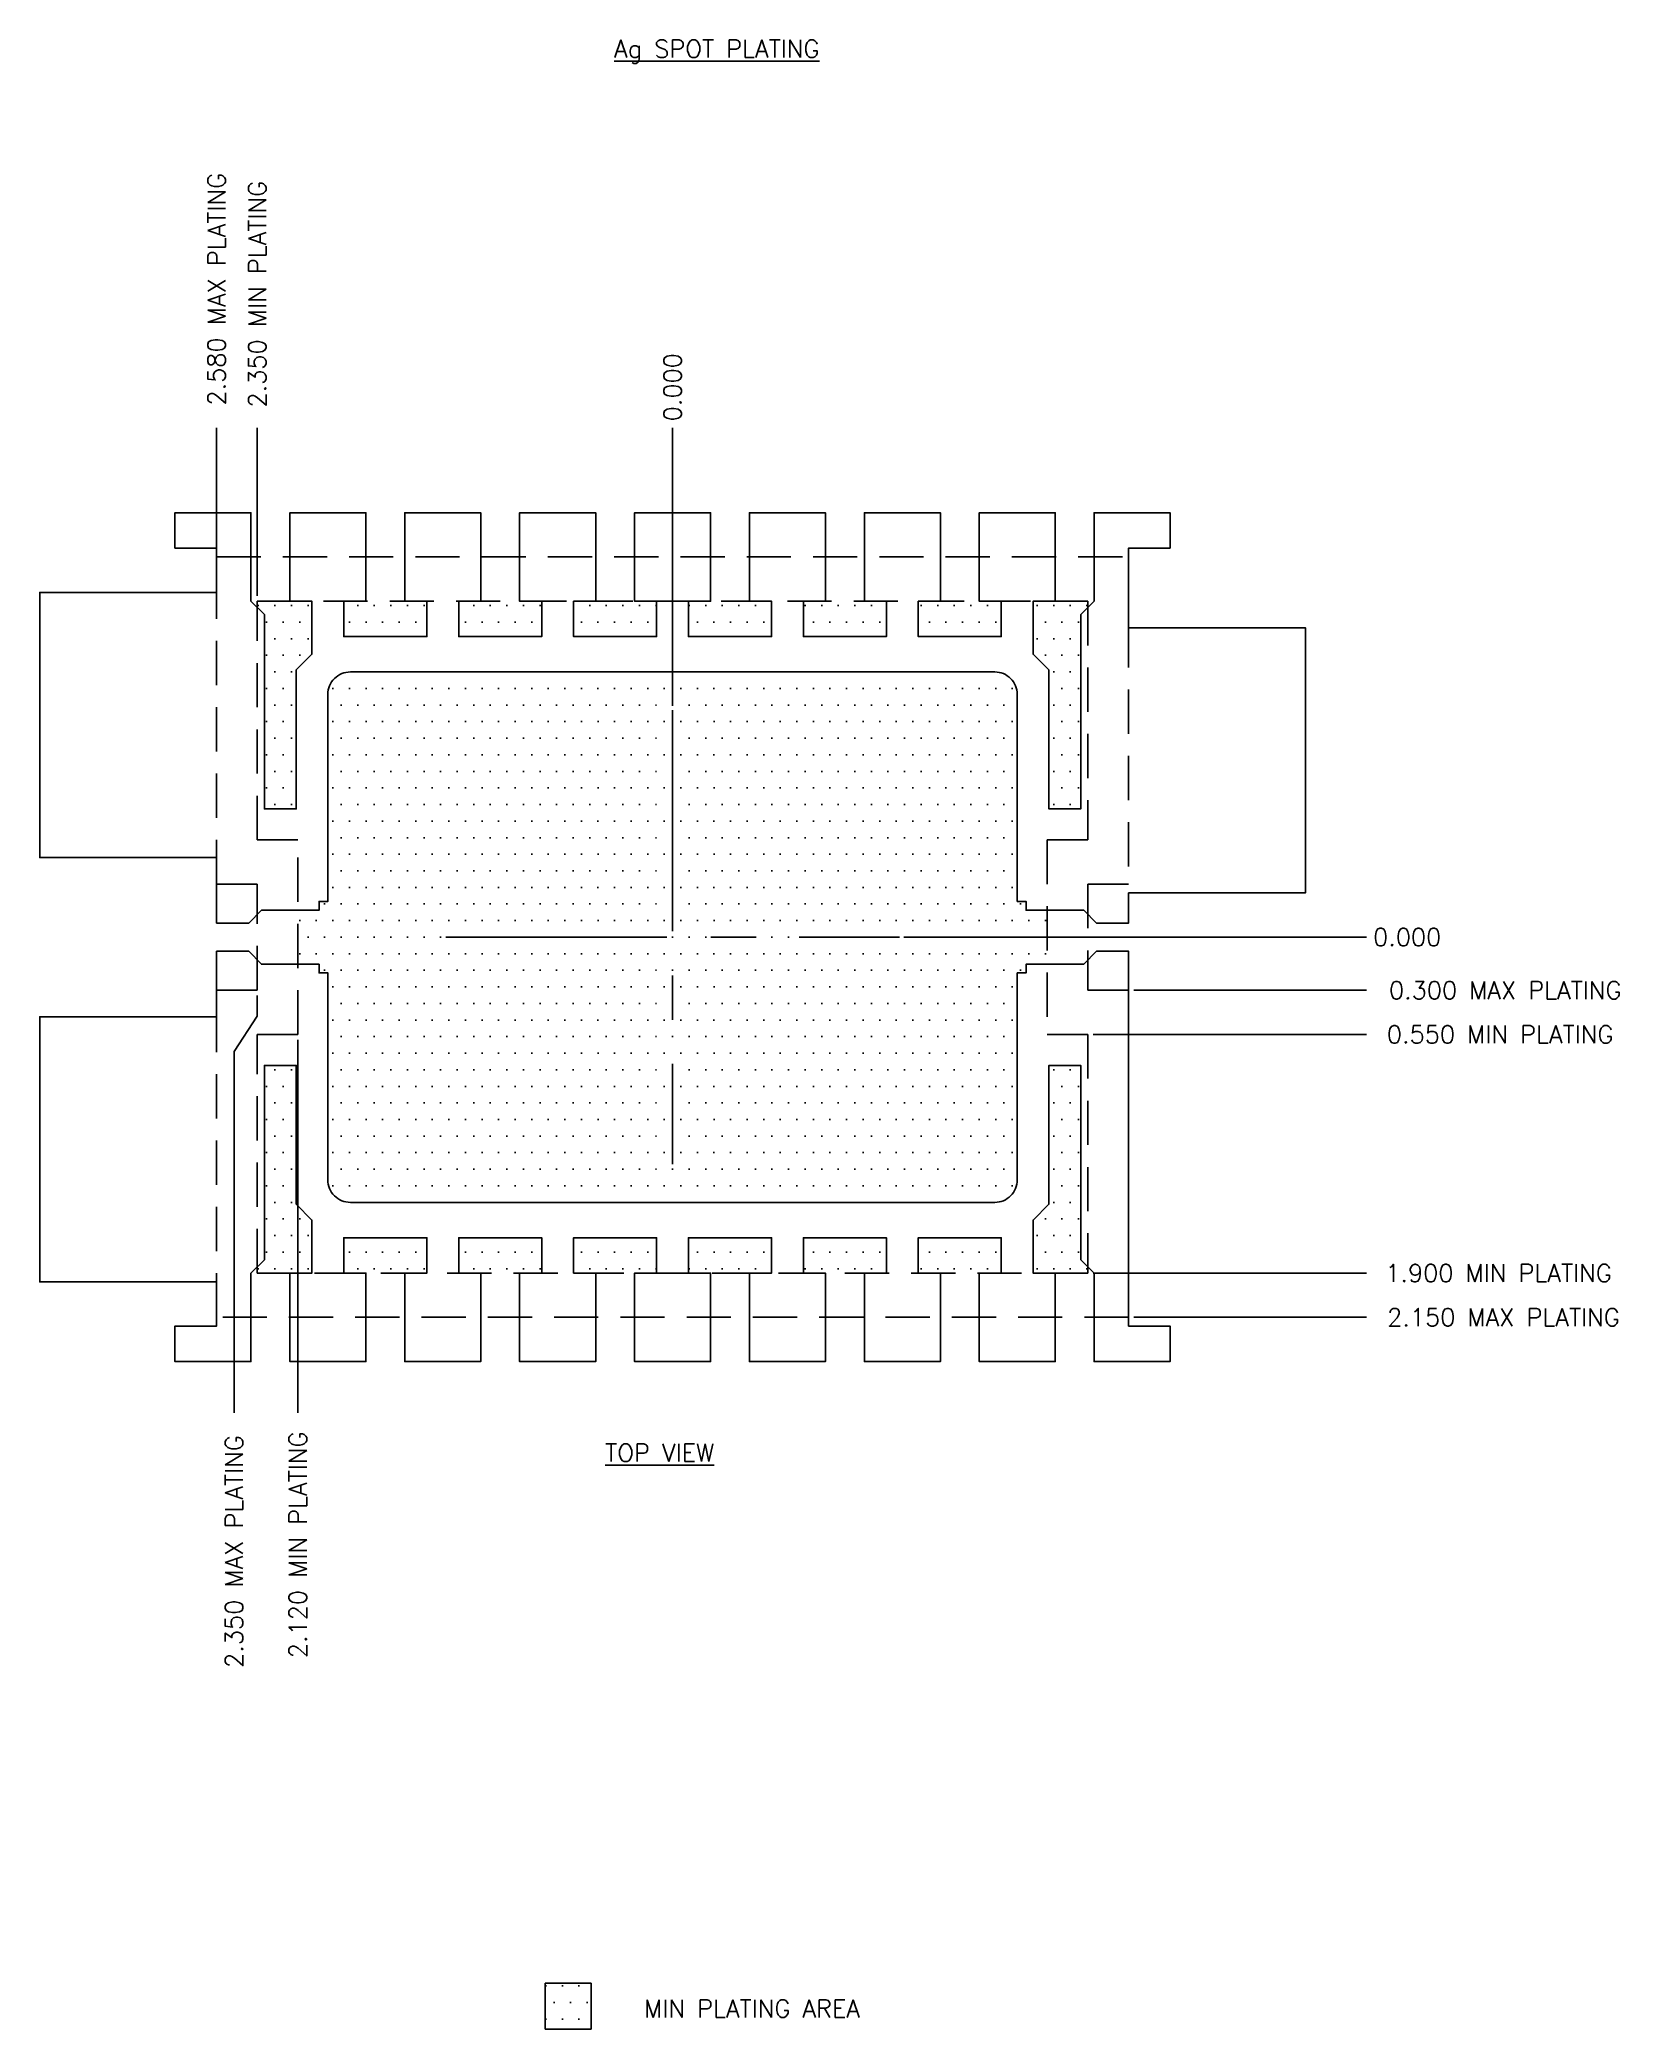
# Model space of a CAD drawing. Header units: inches. Extents: x -3.6 to 5.4, y -6.2 to 5.1.
import ezdxf

# ---------------------------------------------------------------- set-up
doc = ezdxf.new("R2010")
doc.units = ezdxf.units.IN
doc.header["$MEASUREMENT"] = 0
doc.linetypes.add('CENTER', pattern=[2, 1.25, -0.25, 0.25, -0.25])
doc.linetypes.add('DASHED', pattern=[0.75, 0.5, -0.25])
doc.layers.add('3', color=7, linetype='Continuous')
doc.layers.add('3D', color=4, linetype='Continuous')
doc.styles.add('SIMPLEX', font='SIMPLEX')

msp = doc.modelspace()

# ---------------------------------------------------------------- hatches: boundary and pattern name
at = {"layer": '3D'}
h = msp.add_hatch(dxfattribs=at)
h.set_pattern_fill('DOTS', color=256, scale=1.5, style=0)
h.paths.add_polyline_path([(2.35, 0), (2.12, 0), (2.12, -0.153), (2.326, -0.153), (2.35, -0.128)], flags=17)
h.paths.add_polyline_path([(2.35, 0.128), (2.326, 0.152), (2.12, 0.152), (2.12, 0), (2.35, 0)], flags=17)
h.paths.add_polyline_path([(-2.12, 0.152), (-2.326, 0.152), (-2.35, 0.128), (-2.35, -0.128), (-2.326, -0.153), (-2.12, -0.153)])
h.paths.add_polyline_path([(1.95, 1.373, 0.414214), (1.823, 1.5), (-1.823, 1.5, 0.414214), (-1.95, 1.373), (-1.95, 0.202), (-2, 0.202), (-2, 0.152), (-2.347, 0.152), (-2.35, 0.149), (-2.35, -0.15), (-2.347, -0.153), (-2, -0.153), (-2, -0.202), (-1.95, -0.202), (-1.95, -1.373, 0.414214), (-1.823, -1.5), (1.823, -1.5, 0.414214), (1.95, -1.373), (1.95, -0.202), (2, -0.202), (2, -0.153), (2.347, -0.153), (2.35, -0.15), (2.35, 0.149), (2.347, 0.152), (2, 0.152), (2, 0.202), (1.95, 0.202)])
h.paths.add_polyline_path([(-2.129, -0.725), (-2.309, -0.725), (-2.309, -1.824), (-2.35, -1.865), (-2.35, -1.9), (-2.04, -1.9), (-2.04, -1.6), (-2.129, -1.511)])
h.paths.add_polyline_path([(-1.39, -1.7), (-1.86, -1.7), (-1.86, -1.9), (-1.39, -1.9)])
h.paths.add_polyline_path([(-0.74, -1.7), (-1.21, -1.7), (-1.21, -1.9), (-0.74, -1.9)])
h.paths.add_polyline_path([(-0.09, -1.7), (-0.56, -1.7), (-0.56, -1.9), (-0.09, -1.9)])
h.paths.add_polyline_path([(0.56, -1.7), (0.09, -1.7), (0.09, -1.9), (0.56, -1.9)])
h.paths.add_polyline_path([(1.21, -1.7), (0.74, -1.7), (0.74, -1.9), (1.21, -1.9)])
h.paths.add_polyline_path([(1.86, -1.7), (1.39, -1.7), (1.39, -1.9), (1.86, -1.9)])
h.paths.add_polyline_path([(2.309, -0.725), (2.129, -0.725), (2.129, -1.511), (2.04, -1.6), (2.04, -1.9), (2.35, -1.9), (2.35, -1.865), (2.309, -1.824)])
h.paths.add_polyline_path([(2.309, 1.824), (2.35, 1.865), (2.35, 1.9), (2.04, 1.9), (2.04, 1.6), (2.129, 1.511), (2.129, 0.725), (2.309, 0.725)])
h.paths.add_polyline_path([(1.86, 1.9), (1.39, 1.9), (1.39, 1.7), (1.86, 1.7)])
h.paths.add_polyline_path([(1.21, 1.9), (0.74, 1.9), (0.74, 1.7), (1.21, 1.7)])
h.paths.add_polyline_path([(0.56, 1.9), (0.09, 1.9), (0.09, 1.7), (0.56, 1.7)])
h.paths.add_polyline_path([(-0.09, 1.9), (-0.56, 1.9), (-0.56, 1.7), (-0.09, 1.7)])
h.paths.add_polyline_path([(-0.74, 1.9), (-1.21, 1.9), (-1.21, 1.7), (-0.74, 1.7)])
h.paths.add_polyline_path([(-1.39, 1.9), (-1.86, 1.9), (-1.86, 1.7), (-1.39, 1.7)])
h.paths.add_polyline_path([(-2.04, 1.9), (-2.35, 1.9), (-2.35, 1.865), (-2.309, 1.824), (-2.309, 0.725), (-2.129, 0.725), (-2.129, 1.511), (-2.04, 1.6)])
h = msp.add_hatch(dxfattribs=at)
h.set_pattern_fill('DOTS', color=256, scale=1.5, style=0)
h.set_pattern_definition([(0, (-16.092315, 1.38137), (0.046875, 0.09375), [0, -0.09375])])
h.paths.add_polyline_path([(-0.461, -5.916), (-0.721, -5.916), (-0.721, -6.176), (-0.461, -6.176)])

# ---------------------------------------------------------------- linework, layer by layer
at = {"layer": '3'}
msp.add_lwpolyline([(-2.326, 0.152), (-2.398, 0.08), (-2.58, 0.08), (-2.58, 0.45), (-3.58, 0.45), (-3.58, 1.95), (-2.58, 1.95), (-2.58, 2.2), (-2.815, 2.2), (-2.815, 2.4), (-2.385, 2.4), (-2.385, 1.9), (-2.309, 1.824), (-2.309, 0.725), (-2.129, 0.725), (-2.129, 1.511), (-2.04, 1.6), (-2.04, 1.9), (-2.165, 1.9), (-2.165, 2.4), (-1.735, 2.4), (-1.735, 1.9), (-1.86, 1.9), (-1.86, 1.7), (-1.39, 1.7), (-1.39, 1.9), (-1.515, 1.9), (-1.515, 2.4), (-1.085, 2.4), (-1.085, 1.9), (-1.21, 1.9), (-1.21, 1.7), (-0.74, 1.7), (-0.74, 1.9), (-0.865, 1.9), (-0.865, 2.4), (-0.435, 2.4), (-0.435, 1.9), (-0.56, 1.9), (-0.56, 1.7), (-0.09, 1.7), (-0.09, 1.9), (-0.215, 1.9), (-0.215, 2.4), (0.215, 2.4), (0.215, 1.9), (0.09, 1.9), (0.09, 1.7), (0.56, 1.7), (0.56, 1.9), (0.435, 1.9), (0.435, 2.4), (0.865, 2.4), (0.865, 1.9), (0.74, 1.9), (0.74, 1.7), (1.21, 1.7), (1.21, 1.9), (1.085, 1.9), (1.085, 2.4), (1.515, 2.4), (1.515, 1.9), (1.39, 1.9), (1.39, 1.7), (1.86, 1.7), (1.86, 1.9), (1.735, 1.9), (1.735, 2.4), (2.165, 2.4), (2.165, 1.9), (2.04, 1.9), (2.04, 1.6), (2.129, 1.511), (2.129, 0.725), (2.309, 0.725), (2.309, 1.824), (2.385, 1.9), (2.385, 2.4), (2.815, 2.4), (2.815, 2.2), (2.58, 2.2), (2.58, 1.75), (3.58, 1.75), (3.58, 0.25), (2.58, 0.25), (2.58, 0.08), (2.398, 0.08), (2.326, 0.152), (2, 0.152), (2, 0.202), (1.95, 0.202), (1.95, 1.373, 0.414214), (1.823, 1.5), (-1.823, 1.5, 0.414214), (-1.95, 1.373), (-1.95, 0.202), (-2, 0.202), (-2, 0.152)], format="xyb", close=True, dxfattribs=at)
at = {"layer": '3', "ltscale": 4}
msp.add_lwpolyline([(2.326, -0.153), (2.398, -0.08), (2.58, -0.08), (2.58, -2.2), (2.815, -2.2), (2.815, -2.4), (2.385, -2.4), (2.385, -1.9), (2.309, -1.824), (2.309, -0.725), (2.129, -0.725), (2.129, -1.511), (2.04, -1.6), (2.04, -1.9), (2.165, -1.9), (2.165, -2.4), (1.735, -2.4), (1.735, -1.9), (1.86, -1.9), (1.86, -1.7), (1.39, -1.7), (1.39, -1.9), (1.515, -1.9), (1.515, -2.4), (1.085, -2.4), (1.085, -1.9), (1.21, -1.9), (1.21, -1.7), (0.74, -1.7), (0.74, -1.9), (0.865, -1.9), (0.865, -2.4), (0.435, -2.4), (0.435, -1.9), (0.56, -1.9), (0.56, -1.7), (0.09, -1.7), (0.09, -1.9), (0.215, -1.9), (0.215, -2.4), (-0.215, -2.4), (-0.215, -1.9), (-0.09, -1.9), (-0.09, -1.7), (-0.56, -1.7), (-0.56, -1.9), (-0.435, -1.9), (-0.435, -2.4), (-0.865, -2.4), (-0.865, -1.9), (-0.74, -1.9), (-0.74, -1.7), (-1.21, -1.7), (-1.21, -1.9), (-1.085, -1.9), (-1.085, -2.4), (-1.515, -2.4), (-1.515, -1.9), (-1.39, -1.9), (-1.39, -1.7), (-1.86, -1.7), (-1.86, -1.9), (-1.735, -1.9), (-1.735, -2.4), (-2.165, -2.4), (-2.165, -1.9), (-2.04, -1.9), (-2.04, -1.6), (-2.129, -1.511), (-2.129, -0.725), (-2.309, -0.725), (-2.309, -1.824), (-2.385, -1.9), (-2.385, -2.4), (-2.815, -2.4), (-2.815, -2.2), (-2.58, -2.2), (-2.58, -1.95), (-3.58, -1.95), (-3.58, -0.45), (-2.58, -0.45), (-2.58, -0.08), (-2.398, -0.08), (-2.326, -0.153), (-2, -0.153), (-2, -0.202), (-1.95, -0.202), (-1.95, -1.373, 0.414214), (-1.823, -1.5), (1.823, -1.5, 0.414214), (1.95, -1.373), (1.95, -0.202), (2, -0.202), (2, -0.153)], format="xyb", close=True, dxfattribs=at)
at = {"layer": '3D'}
for p, q in [((-2.58, 2.18), (-2.58, 2.88)), ((-2.35, 1.93), (-2.35, 2.88)), ((0, 1.313), (0, 2.88)), ((1.313, 0), (3.926, 0)), ((-2.35, -0.33), (-2.35, -0.447)), ((2.61, -0.3), (3.926, -0.3)), ((-2.35, -0.447), (-2.481, -0.647)), ((2.38, -0.55), (3.926, -0.55)), ((-2.481, -0.647), (-2.481, -2.69)), ((-2.12, -0.58), (-2.12, -2.69)), ((2.38, -1.9), (3.926, -1.9)), ((2.61, -2.15), (3.926, -2.15)), ((-0.461, -5.916), (-0.721, -5.916)), ((-0.721, -5.916), (-0.721, -6.176)), ((-0.461, -6.176), (-0.461, -5.916)), ((-0.721, -6.176), (-0.461, -6.176))]:
    msp.add_line(p, q, dxfattribs=at)
at = {"layer": '3D', "linetype": 'CENTER'}
for p, q in [((0, 1.283), (0, -1.283)), ((-1.283, 0), (1.283, 0))]:
    msp.add_line(p, q, dxfattribs=at)
at = {"layer": '3D', "linetype": 'DASHED', "ltscale": 0.5}
for points in [[(2.58, -2.15), (-2.58, -2.15), (-2.58, -0.3), (-2.35, -0.3), (-2.35, 0.3), (-2.58, 0.3), (-2.58, 2.15), (2.58, 2.15), (2.58, 0.3), (2.35, 0.3), (2.35, -0.3), (2.58, -0.3)], [(2.35, -1.9), (-2.35, -1.9), (-2.35, -0.55), (-2.12, -0.55), (-2.12, 0.55), (-2.35, 0.55), (-2.35, 1.9), (2.35, 1.9), (2.35, 0.55), (2.12, 0.55), (2.12, -0.55), (2.35, -0.55)]]:
    msp.add_lwpolyline(points, close=True, dxfattribs=at)

# ---------------------------------------------------------------- texts
at = {"layer": '3D', "style": 'SIMPLEX'}
msp.add_text('%%UTOP VIEW', height=0.1, dxfattribs=at).set_placement((-0.381, -2.966))
at = {"layer": '3D', "char_height": 0.1, "attachment_point": 5, "style": 'SIMPLEX'}
for s, insert in [('\\A1;{\\LAg SPOT PLATING}', (0.25, 5.008)), ('\\A1;0.000', (4.156, 0)), ('\\A1;0.300 MAX PLATING', (4.711, -0.3)), ('\\A1;0.550 MIN PLATING', (4.682, -0.55)), ('\\A1;1.900 MIN PLATING', (4.673, -1.9)), ('\\A1;2.150 MAX PLATING', (4.701, -2.15))]:
    msp.add_mtext(s, dxfattribs=dict(at, insert=insert))
at = {"layer": '3D', "char_height": 0.1, "attachment_point": 5, "rotation": 90, "style": 'SIMPLEX'}
for s, insert in [('\\A1;2.580 MAX PLATING', (-2.58, 3.664)), ('\\A1;2.350 MIN PLATING', (-2.35, 3.636)), ('\\A1;0.000', (0, 3.11)), ('\\A1;2.120 MIN PLATING', (-2.12, -3.437)), ('\\A1;2.350 MAX PLATING', (-2.481, -3.475))]:
    msp.add_mtext(s, dxfattribs=dict(at, insert=insert))
at = {"layer": '3D', "color": 4, "insert": (0.45, -6.059), "char_height": 0.1, "attachment_point": 5, "style": 'SIMPLEX'}
msp.add_mtext('MIN PLATING AREA', dxfattribs=at)

doc.saveas('drawing.dxf')
